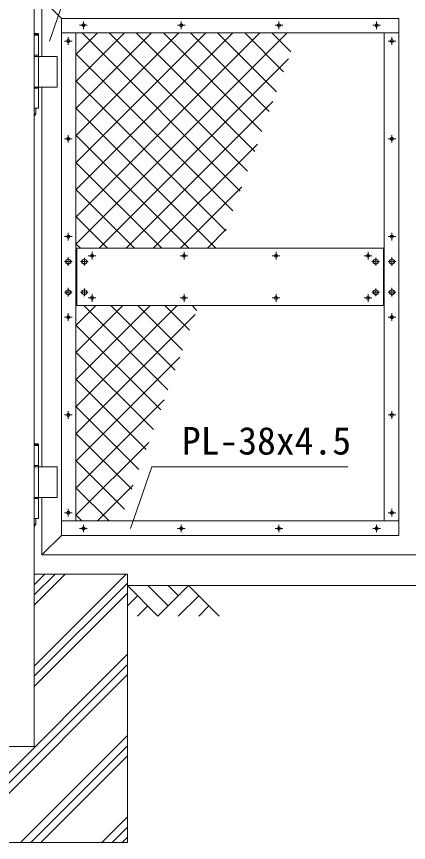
# Model space of a CAD drawing. Units: millimetres, scale not verified. Extents: x -6300 to 6300, y -4455 to 4455.
# Drawn here: x -3311 to -2288, y -2481 to -327 of the extents above; entities that cross this region are included whole.
import ezdxf
from ezdxf.enums import TextEntityAlignment as Align

# ---------------------------------------------------------------- set-up
doc = ezdxf.new("R2010")
doc.units = ezdxf.units.MM
doc.header["$LTSCALE"] = 30
doc.linetypes.add('USER1', pattern=[50.8, 31.75, -6.35, 6.35, -6.35])
for name, color, linetype, lineweight in [('0-0_D-DCR-HCH', 7, 'Continuous', 9), ('0-1_D-STR4', 7, 'Continuous', 9), ('0-2_D-STR1', 1, 'Continuous', 18), ('0-3_D-STR3', 3, 'Continuous', 13), ('0-4_D-BMK', 2, 'USER1', 13), ('0-5_D-BGD', 7, 'Continuous', 9), ('0-8_D-STR-TXT', 7, 'Continuous', 9)]:
    doc.layers.add(name, color=color, linetype=linetype, lineweight=lineweight)
doc.styles.add('ＭＳ ゴシック', font='')
doc.styles.get('ＭＳ ゴシック').set_extended_font_data('MS Gothic')

msp = doc.modelspace()

# ---------------------------------------------------------------- linework, layer by layer
at = {"layer": '0-0_D-DCR-HCH'}
for p, q in [((-3155.58, -425.25), (-3099.65, -369.32)), ((-3155.58, -495.96), (-3028.94, -369.32)), ((-3155.58, -566.67), (-2958.23, -369.32)), ((-3155.58, -637.38), (-2887.52, -369.32)), ((-3155.58, -708.09), (-2816.81, -369.32)), ((-3155.58, -778.8), (-2746.1, -369.32)), ((-3155.58, -849.52), (-2675.38, -369.32)), ((-3155.58, -920.23), (-2604.67, -369.32)), ((-2726.97, -781.84), (-3139.49, -369.32)), ((-2708.11, -730), (-3068.78, -369.32)), ((-2689.24, -678.15), (-2998.07, -369.32)), ((-2670.37, -626.31), (-2927.36, -369.32)), ((-2651.5, -574.47), (-2856.65, -369.32)), ((-2632.63, -522.63), (-2785.94, -369.32)), ((-2613.76, -470.79), (-2715.23, -369.32)), ((-2594.89, -418.95), (-2644.52, -369.32)), ((-2745.84, -833.68), (-3155.58, -423.94)), ((-3095.16, -930.52), (-2601.36, -436.72)), ((-2764.71, -885.52), (-3155.58, -494.65)), ((-3024.45, -930.52), (-2641.83, -547.89)), ((-2790.42, -930.52), (-3155.58, -565.36)), ((-2861.14, -930.52), (-3155.58, -636.07)), ((-2953.74, -930.52), (-2682.29, -659.07)), ((-2931.85, -930.52), (-3155.58, -706.79)), ((-2883.03, -930.52), (-2722.75, -770.24)), ((-3002.56, -930.52), (-3155.58, -777.5)), ((-3073.27, -930.52), (-3155.58, -848.21)), ((-2812.32, -930.52), (-2763.22, -881.42)), ((-3143.98, -930.52), (-3155.58, -918.92)), ((-3155.58, -1132.36), (-3103.74, -1080.52)), ((-3155.58, -1203.07), (-3033.03, -1080.52)), ((-3155.58, -1273.78), (-2962.32, -1080.52)), ((-3155.58, -1344.49), (-2891.61, -1080.52)), ((-2915.66, -1300.26), (-3135.4, -1080.52)), ((-2896.79, -1248.41), (-3064.69, -1080.52)), ((-2877.93, -1196.57), (-2993.98, -1080.52)), ((-2859.06, -1144.73), (-2923.27, -1080.52)), ((-2840.19, -1092.89), (-2852.56, -1080.52)), ((-3155.58, -1415.2), (-2844.15, -1103.77)), ((-2934.53, -1352.1), (-3155.58, -1131.05)), ((-2953.4, -1403.94), (-3155.58, -1201.76)), ((-3155.58, -1485.91), (-2884.61, -1214.94)), ((-2972.27, -1455.78), (-3155.58, -1272.47)), ((-3155.58, -1556.62), (-2925.08, -1326.12)), ((-2991.14, -1507.62), (-3155.58, -1343.18)), ((-3010.01, -1559.46), (-3155.58, -1413.89)), ((-3155.58, -1627.33), (-2965.54, -1437.29)), ((-3028.88, -1611.31), (-3155.58, -1484.6)), ((-3099.26, -1641.72), (-3006.01, -1548.47)), ((-3069.17, -1641.72), (-3155.58, -1555.31)), ((-3139.89, -1641.72), (-3155.58, -1626.02)), ((-3264.23, -1861.4), (-3183.35, -1780.52)), ((-3264.23, -1834.88), (-3209.87, -1780.52)), ((-3264.23, -1808.37), (-3236.38, -1780.52)), ((-3264.23, -2020.5), (-3024.25, -1780.52)), ((-3264.23, -2047.02), (-3021.38, -1804.17)), ((-3264.23, -2073.53), (-3021.38, -1830.68)), ((-2941.56, -1890.34), (-3021.38, -1810.52)), ((-2914.96, -1863.73), (-2968.17, -1810.52)), ((-2861.74, -1810.52), (-2941.56, -1890.34)), ((-2888.21, -1837.26), (-2914.96, -1810.52)), ((-2861.74, -1810.52), (-2781.93, -1890.34)), ((-2994.77, -1837.13), (-3021.38, -1863.61)), ((-2835.14, -1837.13), (-2888.59, -1890.34)), ((-2968.17, -1863.73), (-2994.9, -1890.34)), ((-2808.53, -1863.73), (-2835.26, -1890.34)), ((-3512.12, -2480.52), (-3021.38, -1989.78)), ((-3485.6, -2480.52), (-3021.38, -2016.3)), ((-3459.09, -2480.52), (-3021.38, -2042.81)), ((-3299.99, -2480.52), (-3021.38, -2201.91)), ((-3273.47, -2480.52), (-3021.38, -2228.43)), ((-3246.95, -2480.52), (-3021.38, -2254.95)), ((-3087.85, -2480.52), (-3021.38, -2414.05)), ((-3061.34, -2480.52), (-3021.38, -2440.56)), ((-3034.82, -2480.52), (-3021.38, -2467.08))]:
    msp.add_line(p, q, dxfattribs=at)
at = {"layer": '0-1_D-STR4'}
msp.add_line((-3621.38, -2480.52), (-3021.38, -2480.52), dxfattribs=at)
msp.add_lwpolyline([(-3021.38, -2480.52), (-3021.38, -1780.52), (-3264.23, -1780.52)], dxfattribs=at)
at = {"layer": '0-2_D-STR1'}
for p, q in [((-3264.23, -2230.52), (-3264.23, 709.48)), ((-3193.58, -331.32), (-3244.38, -280.52)), ((-2313.28, -331.32), (-3193.58, -331.32)), ((-3193.58, -331.32), (-3193.58, -1679.72)), ((-2313.28, -331.32), (-2313.28, -1679.72)), ((-3244.38, -510.52), (-3244.38, -1500.52)), ((-3244.38, -1580.52), (-3244.38, -1730.52)), ((-3193.58, -1679.72), (-3244.38, -1730.52)), ((-3193.58, -1679.72), (-2313.28, -1679.72)), ((-3244.38, -1730.52), (-1366.28, -1730.52)), ((-3378.53, -2230.52), (-3264.23, -2230.52))]:
    msp.add_line(p, q, dxfattribs=at)
msp.add_lwpolyline([(-1331.38, -988.52), (-1331.38, -280.52), (-3244.38, -280.52), (-3244.38, -430.52)], dxfattribs=at)
at = {"layer": '0-3_D-STR3'}
for p, q in [((-3255.07, -370.52), (-3264.23, -370.52)), ((-3253.07, -372.52), (-3264.23, -372.52)), ((-3253.06, -375.52), (-3264.23, -375.52)), ((-3255.07, -370.52), (-3253.07, -372.52)), ((-3253.07, -375.52), (-3253.07, -372.52)), ((-3253.06, -375.52), (-3253.06, -565.52)), ((-2313.28, -369.32), (-3193.58, -369.32)), ((-3155.58, -369.32), (-3155.58, -1641.72)), ((-2351.28, -369.32), (-2351.28, -1641.72)), ((-3253.06, -427.52), (-3264.23, -427.52)), ((-3204.85, -430.52), (-3264.23, -430.52)), ((-3204.85, -430.52), (-3204.85, -510.52)), ((-3204.85, -510.52), (-3264.23, -510.52)), ((-3253.06, -513.52), (-3264.23, -513.52)), ((-3253.06, -565.52), (-3264.23, -565.52)), ((-3260.56, -565.52), (-3260.56, -580.52)), ((-3155.58, -930.52), (-2351.28, -930.52)), ((-3153.43, -930.52), (-3153.43, -1080.52)), ((-2353.43, -930.52), (-2353.43, -1080.52)), ((-3155.58, -1080.52), (-2351.28, -1080.52)), ((-3255.07, -1440.52), (-3264.23, -1440.52)), ((-3253.07, -1442.52), (-3264.23, -1442.52)), ((-3255.07, -1440.52), (-3253.07, -1442.52)), ((-3253.07, -1445.52), (-3253.07, -1442.52)), ((-3253.06, -1445.52), (-3264.23, -1445.52)), ((-3253.06, -1445.52), (-3253.06, -1635.52)), ((-3253.06, -1497.52), (-3264.23, -1497.52)), ((-3204.85, -1500.52), (-3264.23, -1500.52)), ((-3204.85, -1500.52), (-3204.85, -1580.52)), ((-3204.85, -1580.52), (-3264.23, -1580.52)), ((-3253.06, -1583.52), (-3264.23, -1583.52)), ((-3253.06, -1635.52), (-3264.23, -1635.52)), ((-3260.56, -1635.52), (-3260.56, -1650.52)), ((-3193.58, -1641.72), (-2313.28, -1641.72))]:
    msp.add_line(p, q, dxfattribs=at)
for points in [[(-3264.23, -586.64), (-3260.56, -580.52), (-3264.23, -580.52)], [(-3264.23, -1656.64), (-3260.56, -1650.52), (-3264.23, -1650.52)]]:
    msp.add_lwpolyline(points, dxfattribs=at)
for points in [[(-3169.08, -961.77), (-3175.58, -958.01), (-3182.08, -961.77), (-3182.08, -969.27), (-3175.58, -973.02), (-3169.08, -969.27)], [(-3126.93, -961.77), (-3133.43, -958.01), (-3139.93, -961.77), (-3139.93, -969.27), (-3133.43, -973.02), (-3126.93, -969.27)], [(-2379.93, -961.77), (-2373.43, -958.01), (-2366.93, -961.77), (-2366.93, -969.27), (-2373.43, -973.02), (-2379.93, -969.27)], [(-2337.78, -961.77), (-2331.28, -958.01), (-2324.78, -961.77), (-2324.78, -969.27), (-2331.28, -973.02), (-2337.78, -969.27)], [(-3169.08, -1041.77), (-3175.58, -1038.01), (-3182.08, -1041.77), (-3182.08, -1049.27), (-3175.58, -1053.02), (-3169.08, -1049.27)], [(-3126.93, -1041.77), (-3133.43, -1038.01), (-3139.93, -1041.77), (-3139.93, -1049.27), (-3133.43, -1053.02), (-3126.93, -1049.27)], [(-2379.93, -1041.77), (-2373.43, -1038.01), (-2366.93, -1041.77), (-2366.93, -1049.27), (-2373.43, -1053.02), (-2379.93, -1049.27)], [(-2337.78, -1041.77), (-2331.28, -1038.01), (-2324.78, -1041.77), (-2324.78, -1049.27), (-2331.28, -1053.02), (-2337.78, -1049.27)]]:
    msp.add_lwpolyline(points, close=True, dxfattribs=at)
for centre, radius in [((-3135.93, -349.32), 4), ((-2880.93, -349.32), 4), ((-2625.93, -349.32), 4), ((-2370.93, -349.32), 4), ((-3175.58, -390.52), 4), ((-2331.28, -390.52), 4), ((-3175.58, -645.52), 4), ((-2331.28, -645.52), 4), ((-3175.58, -900.52), 4), ((-2331.28, -900.52), 4), ((-3113.43, -950.52), 4), ((-2873.43, -950.52), 4), ((-2633.43, -950.52), 4), ((-2393.43, -950.52), 4), ((-3175.58, -965.52), 6.25), ((-3133.43, -965.52), 6.25), ((-2373.43, -965.52), 6.25), ((-2331.28, -965.52), 6.25), ((-3175.58, -1045.52), 6.25), ((-3133.43, -1045.52), 6.25), ((-2373.43, -1045.52), 6.25), ((-2331.28, -1045.52), 6.25), ((-3113.43, -1060.52), 4), ((-2873.43, -1060.52), 4), ((-2633.43, -1060.52), 4), ((-2393.43, -1060.52), 4), ((-3175.58, -1110.52), 4), ((-2331.28, -1110.52), 4), ((-3175.58, -1365.52), 4), ((-2331.28, -1365.52), 4), ((-3175.58, -1620.52), 4), ((-2331.28, -1620.52), 4), ((-3135.93, -1661.72), 4), ((-2880.93, -1661.72), 4), ((-2625.93, -1661.72), 4), ((-2370.93, -1661.72), 4)]:
    msp.add_circle(centre, radius, dxfattribs=at)
at = {"layer": '0-4_D-BMK'}
for p, q in [((-3135.93, -359.29), (-3135.93, -339.34)), ((-2880.93, -359.29), (-2880.93, -339.34)), ((-2625.93, -359.29), (-2625.93, -339.34)), ((-2370.93, -359.29), (-2370.93, -339.34)), ((-3145.91, -349.32), (-3125.96, -349.32)), ((-2890.91, -349.32), (-2870.96, -349.32)), ((-2635.91, -349.32), (-2615.96, -349.32)), ((-2380.91, -349.32), (-2360.96, -349.32)), ((-3175.58, -400.49), (-3175.58, -380.54)), ((-2331.28, -400.49), (-2331.28, -380.54)), ((-3165.61, -390.52), (-3185.56, -390.52)), ((-2341.26, -390.52), (-2321.31, -390.52)), ((-3165.61, -645.52), (-3185.56, -645.52)), ((-3175.58, -655.49), (-3175.58, -635.54)), ((-2341.26, -645.52), (-2321.31, -645.52)), ((-2331.28, -655.49), (-2331.28, -635.54)), ((-3165.61, -900.52), (-3185.56, -900.52)), ((-3175.58, -910.49), (-3175.58, -890.54)), ((-2341.26, -900.52), (-2321.31, -900.52)), ((-2331.28, -910.49), (-2331.28, -890.54)), ((-3113.43, -960.49), (-3113.43, -940.54)), ((-2873.43, -960.49), (-2873.43, -940.54)), ((-2633.43, -960.49), (-2633.43, -940.54)), ((-2393.43, -960.49), (-2393.43, -940.54)), ((-3165.58, -965.52), (-3185.58, -965.52)), ((-3175.58, -954.38), (-3175.58, -976.66)), ((-3123.43, -965.52), (-3143.43, -965.52)), ((-3133.43, -955.52), (-3133.43, -975.52)), ((-3103.46, -950.52), (-3123.41, -950.52)), ((-2863.46, -950.52), (-2883.41, -950.52)), ((-2623.46, -950.52), (-2643.41, -950.52)), ((-2383.46, -950.52), (-2403.41, -950.52)), ((-2383.43, -965.52), (-2363.43, -965.52)), ((-2373.43, -955.52), (-2373.43, -975.52)), ((-2341.28, -965.52), (-2321.28, -965.52)), ((-2331.28, -954.38), (-2331.28, -976.66)), ((-3165.58, -1045.52), (-3185.58, -1045.52)), ((-3175.58, -1034.38), (-3175.58, -1056.66)), ((-3123.43, -1045.52), (-3143.43, -1045.52)), ((-3133.43, -1035.52), (-3133.43, -1055.52)), ((-3113.43, -1050.54), (-3113.43, -1070.49)), ((-2873.43, -1050.54), (-2873.43, -1070.49)), ((-2633.43, -1050.54), (-2633.43, -1070.49)), ((-2393.43, -1050.54), (-2393.43, -1070.49)), ((-2383.43, -1045.52), (-2363.43, -1045.52)), ((-2373.43, -1035.52), (-2373.43, -1055.52)), ((-2341.28, -1045.52), (-2321.28, -1045.52)), ((-2331.28, -1034.38), (-2331.28, -1056.66)), ((-3103.46, -1060.52), (-3123.41, -1060.52)), ((-2863.46, -1060.52), (-2883.41, -1060.52)), ((-2623.46, -1060.52), (-2643.41, -1060.52)), ((-2383.46, -1060.52), (-2403.41, -1060.52)), ((-3165.61, -1110.52), (-3185.56, -1110.52)), ((-3175.58, -1100.54), (-3175.58, -1120.49)), ((-2341.26, -1110.52), (-2321.31, -1110.52)), ((-2331.28, -1100.54), (-2331.28, -1120.49)), ((-3175.58, -1355.54), (-3175.58, -1375.49)), ((-2331.28, -1355.54), (-2331.28, -1375.49)), ((-3165.61, -1365.52), (-3185.56, -1365.52)), ((-2341.26, -1365.52), (-2321.31, -1365.52)), ((-3175.58, -1610.54), (-3175.58, -1630.49)), ((-2331.28, -1610.54), (-2331.28, -1630.49)), ((-3165.61, -1620.52), (-3185.56, -1620.52)), ((-2341.26, -1620.52), (-2321.31, -1620.52)), ((-3135.93, -1651.74), (-3135.93, -1671.69)), ((-2880.93, -1651.74), (-2880.93, -1671.69)), ((-2625.93, -1651.74), (-2625.93, -1671.69)), ((-2370.93, -1651.74), (-2370.93, -1671.69)), ((-3145.91, -1661.72), (-3125.96, -1661.72)), ((-2890.91, -1661.72), (-2870.96, -1661.72)), ((-2635.91, -1661.72), (-2615.96, -1661.72)), ((-2380.91, -1661.72), (-2360.96, -1661.72))]:
    msp.add_line(p, q, dxfattribs=at)
at = {"layer": '0-5_D-BGD'}
msp.add_line((-3021.38, -1810.52), (366.62, -1810.52), dxfattribs=at)
at = {"layer": '0-8_D-STR-TXT'}
for points in [[(-2317.96, -94.93), (-3121.88, -94.93), (-3224.66, -390.81)], [(-2446.43, -1500.67), (-2957.97, -1500.67), (-3013.15, -1661.51)]]:
    msp.add_lwpolyline(points, dxfattribs=at)

# ---------------------------------------------------------------- texts
at = {"layer": '0-8_D-STR-TXT', "style": 'ＭＳ ゴシック'}
msp.add_text('PL-38x4.5', height=72.14, dxfattribs=at).set_placement((-2879.3, -1490.55), align=Align.BOTTOM_LEFT)

doc.saveas('drawing.dxf')
